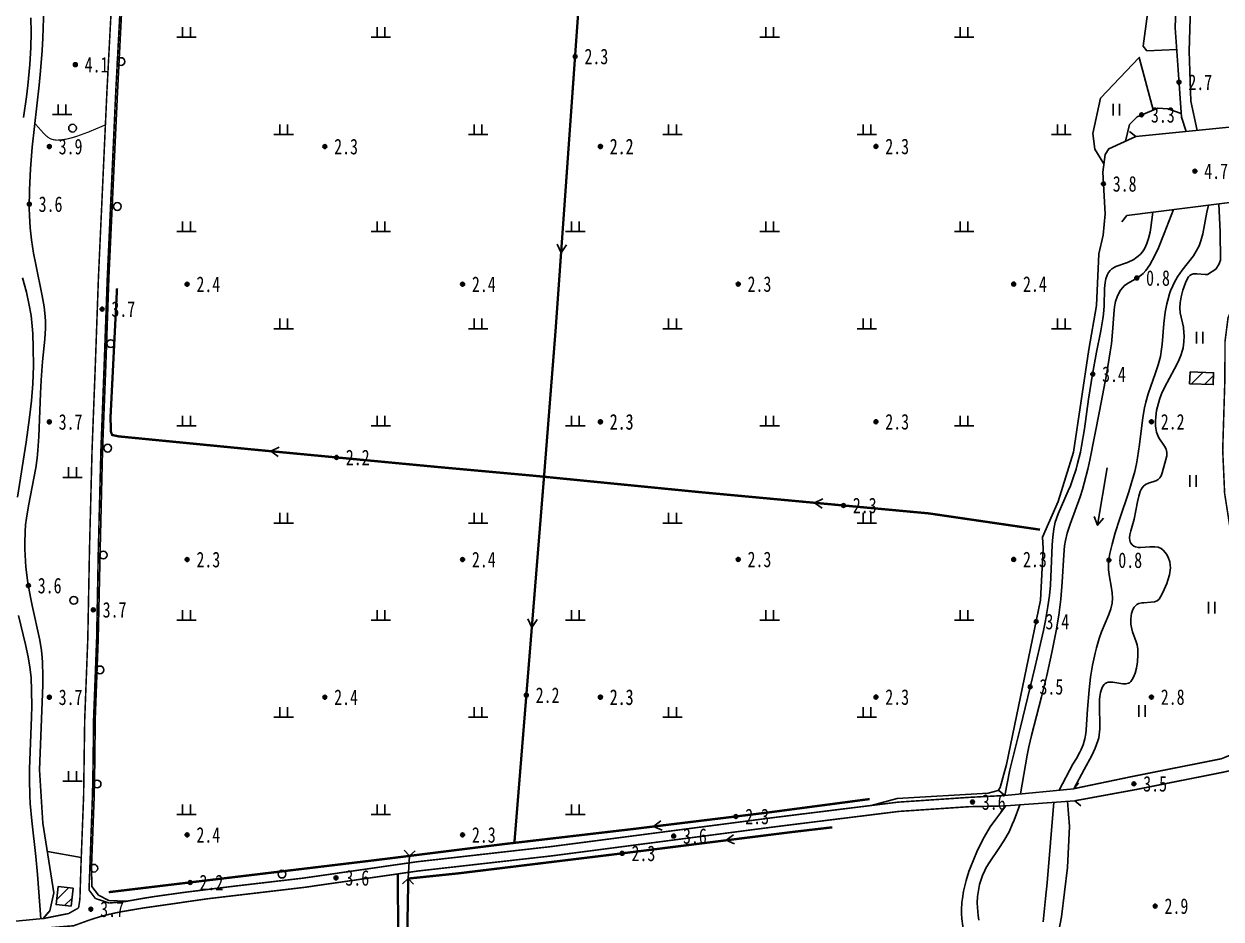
# Model space of a CAD drawing. Header units: metres. Extents: x 494039 to 619385, y 3351420 to 3402703.
# Drawn here: x 580881.7 to 581189.6, y 3397411.6 to 3397642 of the extents above; entities that cross this region are included whole.
import ezdxf
from ezdxf.enums import TextEntityAlignment as Align

# ---------------------------------------------------------------- set-up
doc = ezdxf.new("R2010")
doc.units = ezdxf.units.M
for name, pattern in [('2180', [0]), ('4410a', [0]), ('4430', [0]), ('8521', [0]), ('9610', [0])]:
    doc.linetypes.add(name, pattern=pattern)
for name, color, linetype in [('210100', 130, 'Continuous'), ('220200', 130, 'Continuous'), ('220900', 130, '2180'), ('261301', 141, 'Continuous'), ('310300', 8, 'Continuous'), ('430300', 8, 'Continuous'), ('440100', 8, 'Continuous'), ('440300', 8, '4430'), ('510301', 8, 'Continuous'), ('720100', 8, 'Continuous'), ('760201', 8, '8521'), ('810100', 8, '9610'), ('810302', 8, 'Continuous'), ('810600', 8, 'Continuous')]:
    doc.layers.add(name, color=color, linetype=linetype)
doc.layers.add('710101', color=8, linetype='Continuous', lineweight=0)
pattern_1 = [(45, (0, 0), (-1.767766953, 1.767766953), [])]

# ---------------------------------------------------------------- blocks, each defined once
blk = doc.blocks.new('gc170')
at = {"linetype": 'Continuous'}
blk.add_circle((0, 0), 0.5, dxfattribs=at)
blk = doc.blocks.new('gu')
at = {"flags": 128}
for points in [[(3.75, 0), (-3.75, 0)], [(2.71, -0.6), (3.75, 0), (3.75, 0), (2.71, 0.6)]]:
    blk.add_lwpolyline(points, dxfattribs=at)
blk = doc.blocks.new('p_point')
for radius in [0.25, 0.2, 0.15, 0.1, 0.05]:
    blk.add_circle((0, 0), radius)
blk.add_point((0, 0))
blk = doc.blocks.new('ve')
at = {"color": 0, "linetype": 'Continuous'}
for p, q in [((-0.4, 1.5), (-0.4, 0)), ((0.4, 0), (0.4, 1.5))]:
    blk.add_line(p, q, dxfattribs=at)
blk = doc.blocks.new('vm')
at = {"linetype": 'Continuous'}
for p, q in [((1.25, 0), (-1.25, 0)), ((-0.5, 0), (-0.5, 1.3)), ((0.5, 1.3), (0.5, 0))]:
    blk.add_line(p, q, dxfattribs=at)
blk = doc.blocks.new('1-3&1-4')
at = {"layer": '310300', "linetype": 'Continuous'}
h = blk.add_hatch(dxfattribs=at)
h.set_pattern_fill('ANSI31', color=8, scale=20, style=0)
h.set_pattern_definition(pattern_1)
h.paths.add_polyline_path([(581181.6232, 3397552.4341), (581187.6875, 3397552.2035), (581187.5716, 3397549.1561), (581181.5073, 3397549.3866)])
h = blk.add_hatch(dxfattribs=at)
h.set_pattern_fill('ANSI31', color=8, scale=20, style=0)
h.set_pattern_definition(pattern_1)
h.paths.add_polyline_path([(580893.8145, 3397414.9175), (580889.958, 3397415.3518), (580890.479, 3397419.978), (580894.3354, 3397419.5437)])
at = {"layer": '210100', "color": 141, "linetype": 'Continuous', "flags": 128}
for points in [[(581194.1332, 3397738.0314), (581194.7725, 3397736.6429), (581193.1406, 3397731.3062), (581190.7021, 3397709.1603), (581186.1453, 3397679.8573), (581183.2785, 3397665.2855), (581181.9402, 3397652.0918), (581181.3608, 3397634.97), (581181.8379, 3397622.1506), (581183.418, 3397614.6015)], [(580883.4614, 3397643.5244), (580883.5523, 3397639.7776), (580883.458, 3397635.9215), (580883.1799, 3397631.5515), (580882.6712, 3397626.1843), (580882.3319, 3397623.2504), (580881.6003, 3397617.8678)], [(580881.2833, 3397576.6761), (580882.3125, 3397572.9404), (580882.9759, 3397570.0657), (580883.5071, 3397566.9183), (580883.8074, 3397564.1808), (580883.9444, 3397562.3457), (580884.099, 3397558.6589), (580884.1136, 3397554.0341), (580883.9561, 3397549.4083), (580883.6321, 3397545.005), (580883.1433, 3397540.7328), (580882.2199, 3397534.3542), (580880.0021, 3397520.2147)], [(580880.2933, 3397489.7227), (580882.1022, 3397482.2887), (580882.7966, 3397479.1422), (580883.2377, 3397476.4666), (580883.5055, 3397473.8024), (580883.6624, 3397470.4514), (580883.6761, 3397466.4099), (580883.618, 3397463.7074), (580883.1369, 3397450.1622), (580883.1038, 3397447.456), (580883.1783, 3397443.4054), (580883.2937, 3397441.352), (580883.6838, 3397436.9131), (580884.7164, 3397427.7094), (580885.1571, 3397423.124), (580886.0526, 3397411.6916)], [(581177.3271, 3397594.2008), (581174.9771, 3397588.0294), (581173.5145, 3397584.3951), (581172.6001, 3397582.402), (581171.2981, 3397580.008), (581170.2626, 3397578.5526), (581169.5577, 3397577.789), (581169.1732, 3397577.4418), (581168.0788, 3397576.6637), (581165.5049, 3397575.1598), (581164.6968, 3397574.5521), (581164.2932, 3397574.1652), (581163.7622, 3397573.5037), (581163.293, 3397572.7194), (581162.85, 3397571.7184), (581162.4827, 3397570.5402), (581162.202, 3397569.1625), (581162.0828, 3397568.2889), (581161.9804, 3397567.2315), (581161.7034, 3397562.6374), (581161.3864, 3397559.6278), (581161.1117, 3397557.6347), (581160.2105, 3397552.1838), (581158.3514, 3397542.3168), (581155.8475, 3397529.7184), (581155.3322, 3397527.3994), (581154.4233, 3397523.7799), (581153.9473, 3397522.1504), (581153.3205, 3397520.2593), (581150.7623, 3397513.2665), (581150.0298, 3397510.9137), (581149.5838, 3397509.0585), (581149.352, 3397507.6674), (581149.1226, 3397505.393), (581148.7407, 3397498.3359), (581148.355, 3397493.9723), (581147.8459, 3397489.8774), (581147.1697, 3397485.783), (581146.0888, 3397480.222), (581144.8042, 3397474.3145), (581143.4494, 3397468.846), (581140.8184, 3397458.8947), (581140.1407, 3397455.9875), (581139.6948, 3397453.7789), (581138.0054, 3397443.8233)], [(581147.933, 3397444.8047), (581151.4635, 3397451.4767), (581152.3821, 3397452.952), (581153.3012, 3397454.5629), (581153.6525, 3397455.2667), (581154.1519, 3397456.4667), (581154.5891, 3397457.9816), (581154.8318, 3397459.4098), (581154.9201, 3397460.2835), (581155.2539, 3397465.6151), (581155.6632, 3397470.6627), (581156.0422, 3397473.8721), (581156.5569, 3397476.9754), (581157.2025, 3397480.0594), (581157.5483, 3397481.4713), (581158.2146, 3397483.7979), (581158.8271, 3397485.5351), (581160.7321, 3397490.0398), (581161.2074, 3397491.4336), (581161.5487, 3397492.9439), (581161.6691, 3397494.1689), (581161.6216, 3397495.6087), (581161.3636, 3397497.2745), (581160.8762, 3397499.6933), (581160.6536, 3397501.4824), (581160.6694, 3397503.0748), (581160.8449, 3397504.6671), (581161.0268, 3397505.7283), (581161.5675, 3397508.1134), (581162.3841, 3397511.0192), (581163.4585, 3397514.426), (581165.8356, 3397521.6002), (581166.4702, 3397523.6034), (581167.3789, 3397526.7695), (581167.8579, 3397528.8079), (581168.1422, 3397530.3512), (581168.6162, 3397533.7842), (581169.4488, 3397540.6833), (581169.8783, 3397543.1638), (581170.2185, 3397544.6294), (581170.8584, 3397546.7681), (581172.7745, 3397552.1662), (581173.461, 3397554.2894), (581173.9862, 3397556.3713), (581174.2939, 3397558.2612), (581174.4328, 3397559.4761), (581174.8913, 3397564.9082), (581175.2503, 3397567.7756), (581175.6429, 3397569.9427), (581175.8699, 3397570.9293), (581176.3342, 3397572.5451), (581176.6002, 3397573.2914), (581177.1744, 3397574.6263), (581177.5547, 3397575.387), (581178.4007, 3397576.87), (581179.5753, 3397578.6105), (581182.4691, 3397582.3399), (581183.2166, 3397583.4777), (581183.9262, 3397584.8945), (581184.3919, 3397586.1853), (581184.8711, 3397587.9745), (581185.9348, 3397593.5218), (581186.3351, 3397595.3489)], [(581137.8275, 3397441.0153), (581136.3694, 3397437.0949), (581135.8856, 3397435.9225), (581135.0535, 3397434.1175), (581133.7399, 3397431.7559), (581132.4354, 3397429.7642), (581130.1086, 3397426.3634), (581129.2179, 3397424.8862), (581128.8152, 3397424.1258), (581128.2303, 3397422.8154), (581127.9571, 3397422.0719), (581127.5069, 3397420.5464), (581127.1791, 3397418.9836), (581126.9733, 3397417.3983), (581126.896, 3397415.804), (581126.9259, 3397414.613), (581127.1195, 3397412.534), (581127.2864, 3397411.3489)], [(581143.8024, 3397410.8955), (581144.4648, 3397416.9013), (581144.8397, 3397420.9146), (581146.6235, 3397441.6717)]]:
    blk.add_lwpolyline(points, dxfattribs=at)
at = {"layer": '220200', "color": 141, "linetype": 'Continuous', "const_width": 0.6, "flags": 128}
for points in [[(581015.4562, 3397525.4568), (581018.4455, 3397563.3661), (581025.4895, 3397662.4243), (581026.795, 3397683.7954)], [(580905.6307, 3397573.9769), (580903.9729, 3397541.1328), (580904.0226, 3397537.1448), (580904.3738, 3397536.2035), (580906.1061, 3397535.8388), (580940.2516, 3397532.4994), (580987.8888, 3397527.9861), (581012.9128, 3397525.708), (581055.6658, 3397521.4854), (581114.4164, 3397516.0275), (581143.0463, 3397511.8355)], [(581007.8365, 3397431.2379), (581015.4562, 3397525.4568)], [(580903.503, 3397418.5507), (580972.094, 3397426.7917), (581005.764, 3397430.9958), (581038.4688, 3397434.8157), (581072.4354, 3397438.965), (581099.2074, 3397442.5103)], [(580980.5449, 3397422.0521), (580993.6879, 3397423.4215), (581034.6512, 3397428.4218), (581079.4575, 3397434.0506), (581089.6275, 3397435.2383)], [(580980.5449, 3397422.0521), (580979.6922, 3397376.7719), (580978.8425, 3397340.3508), (580979.1029, 3397336.814), (580982.4349, 3397310.1497), (580985.7432, 3397282.2153), (580991.0533, 3397257.4662), (580997.8388, 3397225.2597), (581001.8364, 3397213.4605), (581005.4129, 3397206.7462), (581014.5984, 3397172.2749)]]:
    blk.add_lwpolyline(points, dxfattribs=at)
at = {"layer": '220900', "color": 141, "linetype": 'Continuous'}
for p, q in [((580980.8193, 3397427.8812), (580979.4732, 3397429.3603)), ((580980.8193, 3397427.8812), (580982.2984, 3397429.2273)), ((580980.5449, 3397422.0521), (580979.0658, 3397420.706)), ((580980.5449, 3397422.0521), (580981.891, 3397420.573))]:
    blk.add_line(p, q, dxfattribs=at)
at = {"layer": '220900', "color": 141, "linetype": '2180', "elevation": 2.7065, "flags": 128}
blk.add_lwpolyline([(580980.5449, 3397422.0521), (580980.8193, 3397427.8812)], dxfattribs=at)
at = {"layer": '310300', "color": 8, "linetype": 'Continuous', "elevation": 6.4006, "flags": 128}
blk.add_lwpolyline([(581181.6232, 3397552.4341), (581187.6875, 3397552.2035), (581187.5716, 3397549.1561), (581181.5073, 3397549.3866)], close=True, dxfattribs=at)
at = {"layer": '310300', "color": 8, "linetype": 'Continuous', "flags": 128}
blk.add_lwpolyline([(580893.8145, 3397414.9175), (580889.958, 3397415.3518), (580890.479, 3397419.978), (580894.3354, 3397419.5437)], close=True, dxfattribs=at)
at = {"layer": '430300', "color": 8, "linetype": 'Continuous'}
for p, q in [((581167.6365, 3397613.0024), (581166.0869, 3397614.2668)), ((581165.3193, 3397592.6703), (581164.0952, 3397591.0886)), ((581151.6846, 3397445.1756), (581152.9528, 3397446.7221)), ((581133.9927, 3397443.4266), (581132.4462, 3397444.6948)), ((581134.2574, 3397440.7489), (581132.9524, 3397439.2334)), ((581151.9914, 3397442.0723), (581153.5069, 3397440.7673)), ((580886.6251, 3397411.747), (580887.8966, 3397413.2908))]:
    blk.add_line(p, q, dxfattribs=at)
at = {"layer": '430300', "color": 8, "linetype": 'Continuous', "flags": 128}
for points in [[(581167.6365, 3397613.0024), (581191.6858, 3397615.4393), (581209.1173, 3397618.76)], [(581204.0316, 3397597.6045), (581165.3193, 3397592.6703)], [(581133.9927, 3397443.4266), (581151.6846, 3397445.1756)], [(581151.9914, 3397442.0723), (581134.2574, 3397440.7489)], [(580871.5448, 3397410.2885), (580886.6251, 3397411.747)]]:
    blk.add_lwpolyline(points, dxfattribs=at)
at = {"layer": '440100', "color": 8, "linetype": '4410a', "const_width": 0.4, "flags": 128}
for points in [[(580895.7444, 3397414.5061), (580896.0821, 3397416.7823), (580896.3618, 3397425.6392), (580897.0344, 3397443.2565), (580897.3196, 3397462.9878), (580898.1075, 3397483.6463), (580898.5508, 3397506.8886), (580899.2065, 3397532.3186), (580900.0548, 3397554.4088), (580900.8487, 3397576.7163), (580903.0305, 3397624.5822), (580904.0804, 3397644.6629), (580903.1665, 3397661.1779), (580902.1889, 3397665.2866)], [(581151.6846, 3397445.1756), (581166.9624, 3397448.3583), (581189.6279, 3397452.8715), (581196.0368, 3397455.4462), (581199.3008, 3397458.1553), (581199.8618, 3397462.7526), (581196.409, 3397483.3864), (581190.5123, 3397521.1956), (581190.0188, 3397532.333), (581190.5829, 3397550.7189), (581190.6074, 3397560.2302), (581191.3891, 3397566.3638), (581192.5431, 3397569.0446), (581194.52, 3397571.3508), (581203.7199, 3397579.1252), (581213.6746, 3397587.3148), (581217.4908, 3397591.6836), (581220.3514, 3397596.9476), (581221.3033, 3397600.9197)], [(580903.6041, 3397415.7548), (580907.5878, 3397416.1133), (580912.6056, 3397417.0086), (580915.4126, 3397417.4497), (580923.0538, 3397418.5155), (580935.6503, 3397420.0773), (580953.5446, 3397422.1665), (580982.7288, 3397426.3704), (581017.1858, 3397430.2701), (581074.8301, 3397437.7864), (581106.4747, 3397441.7122), (581124.6789, 3397442.9406), (581133.9927, 3397443.4266)], [(580886.6251, 3397411.747), (580893.1684, 3397413.0469), (580895.7444, 3397414.5061)]]:
    blk.add_lwpolyline(points, dxfattribs=at)
at = {"layer": '440100', "color": 8, "linetype": 'Continuous', "const_width": 0.4, "flags": 128}
for points in [[(580900.0731, 3397416.9094), (580898.4279, 3397419.0965), (580899.3169, 3397443.5913), (580899.4903, 3397452.6666), (580899.5908, 3397462.9281), (580900.3784, 3397483.5813), (580900.822, 3397506.8377), (580901.4772, 3397532.2458), (580902.325, 3397554.3249), (580903.1187, 3397576.6238), (580905.2996, 3397624.4715), (580906.3555, 3397644.6664), (580905.4236, 3397661.5061), (580905.0424, 3397665.3244)], [(581151.9914, 3397442.0723), (581167.6165, 3397444.9388), (581190.3616, 3397449.4679), (581201.956, 3397452.159), (581224.8068, 3397456.8463), (581224.1704, 3397460.5159)], [(580886.8648, 3397409.2685), (580894.4652, 3397409.9034), (580898.705, 3397411.438), (580901.0594, 3397412.1787), (580902.5534, 3397412.591), (580905.1629, 3397413.1983), (580906.8652, 3397413.538), (580912.2297, 3397414.4484), (580929.0077, 3397416.8613), (580953.8556, 3397419.7918), (580983.0342, 3397423.9949), (581017.4746, 3397427.8927), (581075.133, 3397435.4109), (581106.7029, 3397439.3275), (581124.7916, 3397440.548), (581134.2574, 3397440.7489)]]:
    blk.add_lwpolyline(points, dxfattribs=at)
at = {"layer": '440100', "color": 8, "linetype": '4410a', "const_width": 0.4, "elevation": 3.5984, "flags": 128}
blk.add_lwpolyline([(580903.6041, 3397415.7548), (580900.0731, 3397416.9094)], dxfattribs=at)
at = {"layer": '440300', "color": 8, "linetype": '4430', "const_width": 0.6, "flags": 128}
blk.add_lwpolyline([(581012.952, 3397171.0194), (581010.742, 3397177.892), (581009.5678, 3397181.9183), (581008.8109, 3397184.7494), (581006.0255, 3397196.1112), (581004.6658, 3397200.851), (581003.7946, 3397203.3903), (581003.096, 3397205.1764), (580999.0659, 3397214.3028), (580997.5869, 3397217.9818), (580996.4014, 3397221.2381), (580995.8524, 3397222.8798), (580994.8442, 3397226.2264), (580994.3522, 3397228.0409), (580993.307, 3397232.3037), (580992.1092, 3397237.8259), (580988.7636, 3397255.0213), (580985.9938, 3397268.7464), (580984.5858, 3397276.1444), (580983.8676, 3397280.3851), (580983.329, 3397284.0268), (580982.4721, 3397290.7876), (580980.6588, 3397306.4233), (580978.5713, 3397321.6204), (580977.783, 3397327.9144), (580977.2746, 3397333.1717), (580976.9607, 3397338.6033), (580976.8035, 3397344.5011), (580976.7727, 3397348.1342), (580976.8309, 3397355.8557), (580977.1262, 3397366.7993), (580977.6832, 3397382.8388), (580977.9256, 3397392.9358), (580977.966, 3397402.8325), (580977.8553, 3397423.2489)], dxfattribs=at)
at = {"layer": '710101', "color": 8, "linetype": 'Continuous', "const_width": 0.3, "elevation": 4, "flags": 128}
blk.add_lwpolyline([(580902.6421, 3397616.0098), (580898.2739, 3397614.1636), (580895.2924, 3397613.0787), (580894.3085, 3397612.7721), (580892.7302, 3397612.3686), (580891.3039, 3397612.1344), (580890.2, 3397612.0867), (580889.6695, 3397612.1262), (580888.9113, 3397612.2869), (580888.4584, 3397612.4661), (580887.9124, 3397612.7908), (580887.2352, 3397613.3516), (580886.833, 3397613.7551), (580884.5017, 3397616.383)], dxfattribs=at)
at = {"layer": '760201', "color": 8, "linetype": '8521', "flags": 128}
for points in [[(581137.5935, 3397719.4323), (581161.0736, 3397725.0628), (581167.7291, 3397727.0246), (581185.3546, 3397733.1212), (581187.2379, 3397732.9091), (581188.4492, 3397732.1847), (581189.0825, 3397731.2575), (581186.693, 3397705.7202), (581183.6984, 3397685.3874), (581178.8781, 3397666.2452), (581178.1399, 3397651.2534), (581177.7761, 3397640.9542), (581178.5747, 3397630.1396), (581179.3922, 3397617.9578), (581180.592, 3397614.3152)], [(580886.6251, 3397411.747), (580888.3358, 3397413.7194), (580889.4108, 3397418.3382), (580886.5479, 3397436.2959), (580885.6631, 3397450.0213), (580886.5119, 3397471.8529), (580886.5493, 3397474.226), (580886.4925, 3397477.6412), (580886.4153, 3397478.9485), (580886.2307, 3397480.7698), (580885.8109, 3397483.4354), (580883.7815, 3397492.3342), (580883.356, 3397494.4397), (580882.6973, 3397498.1972), (580882.1845, 3397502.1996), (580882.0589, 3397503.7475), (580881.9218, 3397506.8535), (580881.9073, 3397508.4081), (580881.9857, 3397511.2904), (580882.1166, 3397513.0568), (580882.3228, 3397514.818), (580882.8303, 3397517.9723), (580884.7098, 3397527.7506), (580885.0819, 3397530.2067), (580885.3041, 3397532.2338), (580885.5513, 3397535.8387), (580885.9789, 3397546.8668), (580886.1545, 3397550.3402), (580886.4908, 3397555.1502), (580887.0625, 3397560.8789), (580887.2446, 3397563.7149), (580887.2497, 3397565.4111), (580887.1818, 3397566.6661), (580886.8963, 3397569.1685), (580886.4166, 3397571.9757), (580884.7056, 3397580.0722), (580884.1448, 3397582.9684), (580883.5957, 3397586.4084), (580883.2511, 3397589.5186), (580883.0851, 3397592.6713), (580883.0503, 3397594.568), (580883.1024, 3397599.3169), (580883.3519, 3397604.6949), (580883.8333, 3397610.2442), (580885.5956, 3397626.2056), (580885.9704, 3397629.8895), (580886.4069, 3397635.1162), (580886.5738, 3397638.3168), (580886.6983, 3397643.4932), (580886.6772, 3397648.3809), (580886.5049, 3397653.4276), (580886.5253, 3397655.8292), (580886.5902, 3397656.7541), (580886.7927, 3397658.2362), (580886.9979, 3397659.1645), (580887.233, 3397659.9565), (580887.5991, 3397660.8511), (580887.9879, 3397661.5056), (580888.2166, 3397661.7912), (580888.5522, 3397662.1126), (580889.0014, 3397662.4243), (580889.7629, 3397662.7718), (580890.6083, 3397663.0049), (580891.2076, 3397663.112), (580894.7298, 3397663.4093), (580896.3725, 3397663.6341), (580898.0014, 3397664.0208), (580902.1889, 3397665.2866)], [(580911.8798, 3397662.4335), (580906.69, 3397659.6077), (580906.797, 3397644.667), (580905.74, 3397624.45), (580903.5592, 3397576.6059), (580902.7656, 3397554.3086), (580901.9178, 3397532.2316), (580901.2628, 3397506.8278), (580900.8192, 3397483.5687), (580900.0316, 3397462.9165), (580899.931, 3397452.655), (580899.7464, 3397443.1852), (580899.0607, 3397425.1853), (580899.1914, 3397420.0315), (580900.8719, 3397417.7467), (580903.5058, 3397416.4474), (580908.0628, 3397416.2038)], [(581165.0569, 3397611.8188), (581166.0759, 3397616.0813), (581168.0247, 3397618.1137), (581173.2944, 3397620.3536), (581175.9183, 3397620.1549), (581179.3275, 3397618.9221)], [(581099.6234, 3397440.8623), (581106.2889, 3397442.6871), (581129.6587, 3397443.9874), (581132.2753, 3397444.6855), (581132.7584, 3397445.4932), (581134.436, 3397451.3649), (581143.1827, 3397493.7182), (581143.8575, 3397506.9754), (581143.689, 3397509.9265), (581147.6928, 3397519.0885), (581151.6274, 3397531.7998), (581155.5729, 3397558.1622), (581157.5273, 3397569.4938), (581158.1615, 3397582.787), (581159.2551, 3397587.6302), (581159.7484, 3397593.1122), (581159.1822, 3397603.841), (581159.8204, 3397608.3615), (581160.6897, 3397609.815), (581167.6365, 3397613.0024)], [(581172.0543, 3397593.5287), (581171.5338, 3397589.5967), (581171.3222, 3397588.4051), (581170.9503, 3397586.7945), (581170.533, 3397585.489), (581170.2794, 3397584.8704), (581169.8838, 3397584.0894), (581169.4095, 3397583.3681), (581168.8401, 3397582.7193), (581168.3082, 3397582.2099), (581167.6073, 3397581.6731), (581167.1468, 3397581.3849), (581165.5446, 3397580.6121), (581162.5569, 3397579.5494), (581162.1134, 3397579.3445), (581161.5042, 3397578.9781), (581161.036, 3397578.5726), (581160.6155, 3397578.0223), (581160.2604, 3397577.3226), (581159.9606, 3397576.4223), (581159.7537, 3397575.4316), (581159.5977, 3397573.8908), (581159.5504, 3397569.4726), (581159.3665, 3397567.32), (581159.2052, 3397566.1241), (581158.6664, 3397563.0151), (581157.5652, 3397557.4989), (581156.5516, 3397551.8366), (581155.5371, 3397545.3944), (581154.4946, 3397537.8223), (581153.7411, 3397533.3036), (581153.4279, 3397531.8192), (581152.7043, 3397528.8709), (581152.296, 3397527.4086), (581151.5126, 3397524.9275), (581150.8355, 3397523.0966), (581150.2855, 3397521.7903), (581148.518, 3397517.9174), (581147.6589, 3397515.872), (581146.9636, 3397513.7781), (581146.5816, 3397512.0342), (581146.2918, 3397509.9202), (581146.1279, 3397507.9748), (581145.7018, 3397497.5329), (581145.4794, 3397494.9153), (581145.0813, 3397492.0894), (581144.4087, 3397488.4316), (581143.8856, 3397485.906), (581142.8918, 3397481.4282), (581141.6891, 3397476.3145), (581137.9916, 3397461.0427), (581135.2232, 3397450.0414), (581133.9927, 3397443.4266)], [(581151.6846, 3397445.1756), (581154.4027, 3397450.1021), (581156.3351, 3397453.7492), (581157.2123, 3397455.5944), (581157.9274, 3397457.4791), (581158.1413, 3397458.3093), (581158.2715, 3397459.0549), (581158.3936, 3397460.58), (581158.4109, 3397461.6126), (581158.3198, 3397466.051), (581158.3698, 3397468.1322), (581158.4431, 3397468.9051), (581158.619, 3397469.9247), (581158.9262, 3397470.9255), (581159.21, 3397471.5293), (581159.5379, 3397472.0125), (581159.8194, 3397472.2834), (581160.1108, 3397472.4547), (581160.5456, 3397472.585), (581161.2729, 3397472.6213), (581161.7929, 3397472.5717), (581164.3645, 3397472.141), (581165.1197, 3397472.1387), (581165.7951, 3397472.3162), (581166.0159, 3397472.4432), (581166.3653, 3397472.7575), (581166.7374, 3397473.2632), (581167.0793, 3397473.8938), (581167.4802, 3397474.9221), (581167.8038, 3397476.1665), (581168.0636, 3397477.8044), (581168.1883, 3397479.6389), (581168.1487, 3397481.0939), (581168.0031, 3397482.1632), (581167.7915, 3397482.9911), (581166.8586, 3397485.5493), (581166.5266, 3397486.6639), (581166.3808, 3397487.5502), (581166.3504, 3397488.6869), (581166.464, 3397489.7361), (581166.5751, 3397490.2531), (581166.9375, 3397491.2809), (581167.2789, 3397491.8845), (581167.6406, 3397492.3121), (581167.933, 3397492.5403), (581168.4596, 3397492.7959), (581169.1991, 3397492.98), (581169.7539, 3397493.0489), (581171.5378, 3397493.1485), (581172.4981, 3397493.271), (581173.1985, 3397493.5449), (581173.6535, 3397493.9604), (581174.0371, 3397494.5369), (581174.6377, 3397495.6937), (581175.6261, 3397498.0199), (581175.9014, 3397498.8041), (581176.3074, 3397500.224), (581176.4383, 3397500.8587), (581176.5606, 3397501.9757), (581176.5419, 3397502.6893), (581176.3994, 3397503.5382), (581175.9682, 3397504.7782), (581175.5433, 3397505.5497), (581175.2117, 3397506.0022), (581174.6983, 3397506.5358), (581174.1495, 3397506.9505), (581173.4184, 3397507.3001), (581172.5264, 3397507.4634), (581171.3072, 3397507.4377), (581168.8466, 3397507.2246), (581168.3314, 3397507.2451), (581167.606, 3397507.3898), (581167.1651, 3397507.591), (581166.7589, 3397507.9122), (581166.4125, 3397508.349), (581166.2143, 3397508.7269), (581166.0997, 3397509.0763), (581166.0235, 3397509.702), (581166.099, 3397510.528), (581166.3577, 3397511.5637), (581166.9146, 3397513.3096), (581167.2285, 3397514.5218), (581168.0696, 3397519.0005), (581168.4102, 3397520.4867), (581168.7997, 3397521.6659), (581169.1437, 3397522.3735), (581169.5885, 3397522.9886), (581170.1746, 3397523.4745), (581170.9237, 3397523.8064), (581172.7947, 3397524.3946), (581173.4375, 3397524.7523), (581173.8571, 3397525.1851), (581174.174, 3397525.7173), (581174.4781, 3397526.5044), (581175.0999, 3397528.9515), (581175.643, 3397530.8662), (581175.6896, 3397531.6529), (581175.5742, 3397532.1963), (581175.4396, 3397532.5518), (581175.0182, 3397533.3394), (581173.6306, 3397535.4473), (581173.3082, 3397536.0745), (581173.0077, 3397536.931), (581172.7973, 3397537.9776), (581172.7351, 3397538.5502), (581172.7045, 3397539.8668), (581172.7759, 3397540.863), (581173.0291, 3397542.5114), (581173.2321, 3397543.4636), (581173.738, 3397545.3409), (581174.2418, 3397546.7757), (581175.0159, 3397548.4681), (581177.6126, 3397553.2248), (581178.5479, 3397555.0604), (581179.2301, 3397556.6671), (581179.6768, 3397558.0183), (581179.829, 3397558.6301), (581180.0506, 3397560.1825), (581180.0942, 3397561.7022), (581180.0591, 3397562.5145), (581179.8931, 3397563.9165), (581179.0832, 3397567.6072), (581178.9848, 3397568.9288), (581179.0702, 3397570.2089), (581179.3321, 3397571.7769), (581179.7635, 3397573.4934), (581180.4103, 3397575.3659), (581180.8567, 3397576.3255), (581181.252, 3397576.9198), (581181.5984, 3397577.2619), (581181.9845, 3397577.4859), (581182.5355, 3397577.6362), (581183.3225, 3397577.6806), (581185.4834, 3397577.5105), (581186.1187, 3397577.501), (581188.2852, 3397578.8869), (581188.983, 3397580.0538), (581189.4925, 3397581.2113), (581189.39, 3397588.4596), (581189.0376, 3397595.6934)], [(581134.2574, 3397440.7489), (581131.8898, 3397437.7114), (581130.2316, 3397435.3258), (581128.6548, 3397432.6688), (581128.0129, 3397431.4503), (581126.8155, 3397428.9637), (581125.2202, 3397425.1394), (581124.7479, 3397423.8427), (581124.0141, 3397421.5456), (581123.6613, 3397420.2147), (581123.3528, 3397418.7818), (581123.057, 3397416.8813), (581122.9562, 3397415.9251), (581122.8573, 3397414.007), (581122.8651, 3397413.0473), (581122.9496, 3397411.7199), (581123.2134, 3397409.8403), (581124.0869, 3397405.4846), (581124.4161, 3397403.4249), (581124.5359, 3397401.7849), (581124.509, 3397400.6493), (581124.2865, 3397398.7934), (581123.9023, 3397396.943), (581123.2306, 3397394.4795), (581121.2365, 3397387.9853), (581120.7571, 3397386.1073), (581120.4678, 3397384.7058), (581120.1031, 3397382.3543), (581119.8693, 3397379.9932), (581119.7673, 3397377.6322), (581119.7716, 3397376.4549), (581119.9333, 3397373.9511), (581120.0921, 3397372.7687), (581120.5329, 3397370.4188), (581121.2898, 3397367.3061), (581124.1047, 3397357.2372), (581124.6622, 3397354.9047), (581124.9607, 3397353.4381), (581125.4405, 3397350.4862), (581125.6223, 3397348.9975), (581125.832, 3397346.4164), (581125.8853, 3397344.447), (581125.8579, 3397343.1842), (581125.7992, 3397342.3545), (581125.6021, 3397341.0383), (581125.3362, 3397340.075), (581124.9871, 3397339.2627), (581124.4796, 3397338.462), (581123.9478, 3397337.8328), (581123.5515, 3397337.4407), (581122.6762, 3397336.7189), (581121.7143, 3397336.0774), (581120.5608, 3397335.4503), (581119.498, 3397334.979), (581118.5034, 3397334.6172), (581116.8281, 3397334.1433), (581114.7972, 3397333.7305), (581111.7292, 3397333.3006), (581106.2912, 3397332.6417), (581103.9549, 3397332.2176), (581102.6426, 3397331.8889), (581100.7169, 3397331.2486), (581098.5907, 3397330.3711), (581090.9008, 3397326.7389), (581084.8134, 3397325.3048), (581081.7264, 3397323.5657), (581079.0562, 3397320.408)], [(581239.9775, 3397328.8725), (581243.2933, 3397323.4075), (581246.1344, 3397318.8522), (581249.7973, 3397313.3567), (581254.5932, 3397306.4885), (581258.502, 3397301.0467), (581261.8879, 3397296.6128), (581263.8526, 3397294.3081), (581266.5568, 3397291.5016), (581268.9397, 3397289.3432), (581270.9955, 3397287.73), (581275.5886, 3397284.4062), (581277.6637, 3397282.8187), (581279.9241, 3397280.8842), (581284.5314, 3397276.6489), (581286.5461, 3397274.8775), (581288.1745, 3397273.5699), (581290.4094, 3397271.984), (581291.3244, 3397271.2537), (581292.1225, 3397270.4171), (581292.9581, 3397269.1659), (581293.41, 3397268.2592), (581293.6893, 3397267.5808), (581294.1488, 3397266.1954), (581294.6869, 3397264.0492), (581295.35, 3397261.0468), (581296.4685, 3397256.7208), (581296.6653, 3397255.4943), (581296.6878, 3397254.4733), (581296.5508, 3397253.6553), (581296.2259, 3397252.9079), (581295.773, 3397252.3483), (581295.3281, 3397252.002), (581294.865, 3397251.7854), (581294.2334, 3397251.6582), (581293.3077, 3397251.6607), (581290.9334, 3397251.8543), (581287.3548, 3397252.0134), (581282.2057, 3397252.0689), (581276.3426, 3397251.9653), (581272.7959, 3397251.7665), (581270.2303, 3397251.4836), (581268.4089, 3397251.1534), (581267.5199, 3397250.9318), (581266.3319, 3397250.5516), (581264.8206, 3397249.9379), (581263.8927, 3397249.5017), (581262.0574, 3397248.5342), (581259.8587, 3397247.2359), (581254.5238, 3397243.7862), (581253.1499, 3397243.0116), (581251.9691, 3397242.4671), (581251.3788, 3397242.2522), (581250.5928, 3397242.041), (581249.8089, 3397241.9338), (581249.418, 3397241.9261), (581248.4454, 3397242.0665), (581247.5443, 3397242.4372), (581246.9064, 3397242.8451), (581246.4245, 3397243.2454), (581245.818, 3397243.887), (581245.205, 3397244.7189), (581244.5226, 3397245.8819), (581242.9863, 3397249.04), (581242.31, 3397250.313), (581240.4727, 3397253.2984), (581238.5, 3397256.1699), (581232.5604, 3397264.4979), (581231.8936, 3397265.4017), (581230.7218, 3397266.8527), (581229.5481, 3397268.0837), (581228.0949, 3397269.3873), (581222.6448, 3397273.7274), (581221.6867, 3397274.5564), (581219.9353, 3397276.2241), (581217.7158, 3397278.5438), (581210.6203, 3397286.3947), (581207.8719, 3397289.2294), (581207.2683, 3397289.8341), (581206.7405, 3397290.4588), (581206.56, 3397290.7366), (581206.3474, 3397291.2179), (581206.2862, 3397291.5106), (581206.302, 3397292.0682), (581206.4772, 3397292.736), (581206.6554, 3397293.1855), (581207.8375, 3397295.5024), (581208.9334, 3397297.3178), (581210.4068, 3397299.5108), (581214.2631, 3397304.9168), (581215.3797, 3397306.6617), (581216.1911, 3397308.1157), (581216.6584, 3397309.0918), (581217.1966, 3397310.4466), (581217.4193, 3397311.1389), (581217.6052, 3397311.8395), (581217.8122, 3397312.9752), (581217.8834, 3397314.1261), (581217.8067, 3397315.1437), (581217.5447, 3397316.2516), (581217.2281, 3397317.0267), (581216.8469, 3397317.6668), (581216.4245, 3397318.165), (581215.7613, 3397318.6612), (581215.1099, 3397318.9483), (581214.1574, 3397319.2044), (581212.928, 3397319.4084), (581211.2119, 3397319.5435), (581210.069, 3397319.5589), (581208.927, 3397319.5272), (581206.6457, 3397319.3522), (581205.2223, 3397319.1802), (581202.6668, 3397318.7613), (581199.8427, 3397318.1124), (581197.1174, 3397317.2669), (581190.6981, 3397315.0136), (581188.6812, 3397314.411), (581187.6745, 3397314.1631), (581186.3346, 3397313.9121), (581184.9978, 3397313.7827), (581183.6649, 3397313.8184), (581182.3688, 3397314.0649), (581181.2986, 3397314.4376), (581179.7559, 3397315.2218), (581178.5264, 3397316.0749), (581177.4288, 3397317.0494), (581176.4261, 3397318.1145), (581175.795, 3397318.8601), (581171.7881, 3397324.1276), (581170.8482, 3397325.2476), (581169.9363, 3397326.2239), (581167.5005, 3397328.5108), (581160.298, 3397334.5662), (581158.298, 3397336.3783), (581157.2088, 3397337.4543), (581155.4627, 3397339.3217), (581153.1739, 3397342.0624), (581151.9775, 3397343.6978), (581151.0306, 3397345.1828), (581150.3437, 3397346.4665), (581149.6995, 3397347.961), (581148.9579, 3397350.0885), (581145.1002, 3397362.92), (581143.2369, 3397374.84), (581144.3744, 3397390.3522), (581148.5355, 3397412.1865), (581150.0909, 3397424.8697), (581150.6225, 3397435.4421), (581150.1242, 3397441.933)]]:
    blk.add_lwpolyline(points, dxfattribs=at)
at = {"layer": '810100', "color": 8, "linetype": '9610', "flags": 128}
for points in [[(581178.1874, 3397635.3842), (581170.5372, 3397635.0387), (581169.6024, 3397636.239), (581170.6406, 3397644.5798), (581178.847, 3397665.6153)], [(581159.4797, 3397605.9478), (581157.092, 3397609.7264), (581156.6397, 3397613.8312), (581158.6048, 3397622.9088), (581168.5504, 3397633.3925), (581172.1203, 3397619.8546)], [(580887.7147, 3397428.9771), (580896.4331, 3397427.5067)]]:
    blk.add_lwpolyline(points, dxfattribs=at)
at = {"layer": '261301', "color": 141, "linetype": 'Continuous', "xscale": 2, "yscale": 2}
for p, rotation in [((581020.3921, 3397590.6005, 2.3343), 265.9097127202151), ((580952.6211, 3397531.3275, 2.3135), 174.5859697543131), ((581159.0749, 3397520.379, 0.979), 260.4608840885209), ((581092.4797, 3397518.0654, 2.3135), 174.694831735388), ((581012.9268, 3397494.1795, 2.3343), 265.3768619707434), ((581051.0617, 3397436.354, 2.3135), 186.9045623496258), ((581069.7114, 3397432.8263, 2.5517), 187.1623933574347)]:
    blk.add_blockref('gu', p, dxfattribs=dict(at, rotation=rotation))
at = {"layer": '510301', "color": 8, "linetype": 'Continuous', "xscale": 2, "yscale": 2}
for p in [(580906.6615, 3397632.302, 3.841), (580894.1987, 3397615.1643, 4.2743), (580905.6929, 3397595.0108, 3.0986), (580904.0143, 3397559.724, 3.6238), (580903.2272, 3397532.8223, 3.3456), (580902.086, 3397505.3138, 3.5348), (580894.5048, 3397493.6454, 3.98), (580901.242, 3397475.7482, 3.7878), (580900.5079, 3397446.4004, 3.3946), (580899.6737, 3397424.7117, 3.5927), (580948.0455, 3397423.1957, 3.3582)]:
    blk.add_blockref('gc170', p, dxfattribs=at)
at = {"layer": '720100', "color": 8, "linetype": 'Continuous', "xscale": 2, "yscale": 2, "zscale": 2}
for p in [(581023.459, 3397633.6168, 2.3), (580894.9088, 3397631.5043, 4.1489), (581178.787, 3397626.977, 2.7158), (581169.1617, 3397618.597, 3.2856), (580888.2254, 3397610.4257, 3.8697), (580959.0802, 3397610.4259, 2.3315), (581029.935, 3397610.426, 2.1873), (581029.976, 3397610.4703, 2.194), (581100.8308, 3397610.4704, 2.3374), (581182.8617, 3397604.0936, 4.721), (581159.3409, 3397600.8341, 3.8414), (580883.071, 3397595.6138, 3.6402), (580923.6527, 3397574.9984, 2.3971), (580994.5075, 3397574.9985, 2.383), (581065.4033, 3397575.0429, 2.3153), (581136.2581, 3397575.0431, 2.3803), (581167.9168, 3397576.6015, 0.8247), (580901.7888, 3397568.6022, 3.6748), (581156.5925, 3397551.8469, 3.3969), (580888.2252, 3397539.5709, 3.7387), (581029.9348, 3397539.5712, 2.3184), (581029.9758, 3397539.6155, 2.3189), (581100.8306, 3397539.6156, 2.2775), (581171.6854, 3397539.6158, 2.1907), (580962.0702, 3397530.4322, 2.2), (581092.4797, 3397518.0654, 2.338), (580923.6526, 3397504.1436, 2.3234), (580994.5074, 3397504.1437, 2.3781), (581065.4032, 3397504.1882, 2.3027), (581136.2579, 3397504.1883, 2.2975), (581160.7613, 3397503.9906, 0.8336), (580882.8349, 3397497.449, 3.5586), (580899.5335, 3397491.2111, 3.6837), (581142.0311, 3397488.1825, 3.385), (581140.4851, 3397471.4011, 3.5052), (580888.2251, 3397468.7161, 3.6811), (580959.0799, 3397468.7163, 2.3733), (581010.9104, 3397469.2464, 2.2), (581029.9347, 3397468.7164, 2.3238), (581029.9757, 3397468.7607, 2.3246), (581100.8305, 3397468.7608, 2.3496), (581171.6853, 3397468.761, 2.829), (581167.1742, 3397446.4396, 3.5155), (581125.6724, 3397441.7499, 3.6449), (581064.8049, 3397438.0328, 2.3), (580923.6524, 3397433.2888, 2.3561), (580994.5072, 3397433.289, 2.3069), (581048.794, 3397432.9927, 3.6185), (581035.5613, 3397428.5361, 2.3), (580924.4434, 3397421.0457, 2.2), (580961.9585, 3397422.2268, 3.6122), (580898.8991, 3397414.1603, 3.6948), (581172.6528, 3397414.9607, 2.8536)]:
    blk.add_blockref('p_point', p, dxfattribs=at)
at = {"layer": '810302', "color": 8, "linetype": 'Continuous', "xscale": 2, "yscale": 2}
for p in [(580923.503, 3397638.5507), (580973.503, 3397638.5507), (581073.503, 3397638.5507), (581123.503, 3397638.5507), (580891.5033, 3397618.6506), (580948.503, 3397613.5507), (580998.503, 3397613.5507), (581048.503, 3397613.5507), (581098.503, 3397613.5507), (581148.503, 3397613.5507), (580923.503, 3397588.5507), (580973.503, 3397588.5507), (581023.503, 3397588.5507), (581073.503, 3397588.5507), (581123.503, 3397588.5507), (580948.503, 3397563.5507), (580998.503, 3397563.5507), (581048.503, 3397563.5507), (581098.503, 3397563.5507), (581148.503, 3397563.5507), (580923.503, 3397538.5507), (580973.503, 3397538.5507), (581023.503, 3397538.5507), (581073.503, 3397538.5507), (581123.503, 3397538.5507), (580894.1775, 3397525.2863), (580948.503, 3397513.5507), (580998.503, 3397513.5507), (581048.503, 3397513.5507), (581098.503, 3397513.5507), (580923.503, 3397488.5507), (580973.503, 3397488.5507), (581023.503, 3397488.5507), (581073.503, 3397488.5507), (581123.503, 3397488.5507), (580948.503, 3397463.5507), (580998.503, 3397463.5507), (581048.503, 3397463.5507), (581098.503, 3397463.5507), (580894.1775, 3397447.0742), (580923.503, 3397438.5507), (580973.503, 3397438.5507), (581023.503, 3397438.5507)]:
    blk.add_blockref('vm', p, dxfattribs=at)
at = {"layer": '810600', "color": 8, "linetype": 'Continuous', "xscale": 2, "yscale": 2}
for p in [(581162.6775, 3397618.4506, 3.2399), (581184.0778, 3397559.7772, 4.2017), (581182.3599, 3397522.8787, 3.2228), (581187.1784, 3397490.2412, 3.2584), (581169.2513, 3397463.6468, 3.2406)]:
    blk.add_blockref('ve', p, dxfattribs=at)
at = {"layer": '720100', "color": 8, "width": 0.75}
for s, p in [('4.1', (580897.3088, 3397631.5043, 4.1489)), ('2.3', (581025.859, 3397633.6168, 2.3)), ('2.7', (581181.187, 3397626.977, 2.7158)), ('3.3', (581171.5617, 3397618.597, 3.2856)), ('3.9', (580890.6254, 3397610.4257, 3.8697)), ('2.3', (580961.4802, 3397610.4259, 2.3315)), ('2.2', (581032.335, 3397610.426, 2.1873)), ('2.2', (581032.376, 3397610.4703, 2.194)), ('2.3', (581103.2308, 3397610.4704, 2.3374)), ('4.7', (581185.2617, 3397604.0936, 4.721)), ('3.8', (581161.7409, 3397600.8341, 3.8414)), ('3.6', (580885.471, 3397595.6138, 3.6402)), ('0.8', (581170.3168, 3397576.6015, 0.8247)), ('2.4', (580926.0527, 3397574.9984, 2.3971)), ('2.4', (580996.9075, 3397574.9985, 2.383)), ('2.3', (581067.8033, 3397575.0429, 2.3153)), ('2.4', (581138.6581, 3397575.0431, 2.3803)), ('3.7', (580904.1888, 3397568.6022, 3.6748)), ('3.4', (581158.9925, 3397551.8469, 3.3969)), ('3.7', (580890.6252, 3397539.5709, 3.7387)), ('2.3', (581032.3348, 3397539.5712, 2.3184)), ('2.3', (581032.3758, 3397539.6155, 2.3189)), ('2.3', (581103.2306, 3397539.6156, 2.2775)), ('2.2', (581174.0854, 3397539.6158, 2.1907)), ('2.2', (580964.4702, 3397530.4322, 2.2)), ('2.3', (581094.8797, 3397518.0654, 2.338)), ('2.3', (580926.0526, 3397504.1436, 2.3234)), ('2.4', (580996.9074, 3397504.1437, 2.3781)), ('2.3', (581067.8032, 3397504.1882, 2.3027)), ('2.3', (581138.6579, 3397504.1883, 2.2975)), ('0.8', (581163.1613, 3397503.9906, 0.8336)), ('3.6', (580885.2349, 3397497.449, 3.5586)), ('3.7', (580901.9335, 3397491.2111, 3.6837)), ('3.4', (581144.4311, 3397488.1825, 3.385)), ('3.5', (581142.8851, 3397471.4011, 3.5052)), ('3.7', (580890.6251, 3397468.7161, 3.6811)), ('2.4', (580961.4799, 3397468.7163, 2.3733)), ('2.2', (581013.3104, 3397469.2464, 2.2)), ('2.3', (581032.3347, 3397468.7164, 2.3238)), ('2.3', (581032.3757, 3397468.7607, 2.3246)), ('2.3', (581103.2305, 3397468.7608, 2.3496)), ('2.8', (581174.0853, 3397468.761, 2.829)), ('3.5', (581169.5742, 3397446.4396, 3.5155)), ('3.6', (581128.0724, 3397441.7499, 3.6449)), ('2.3', (581067.2049, 3397438.0328, 2.3)), ('2.4', (580926.0524, 3397433.2888, 2.3561)), ('2.3', (580996.9072, 3397433.289, 2.3069)), ('3.6', (581051.194, 3397432.9927, 3.6185)), ('2.3', (581037.9613, 3397428.5361, 2.3)), ('3.6', (580964.3585, 3397422.2268, 3.6122)), ('2.2', (580926.8434, 3397421.0457, 2.2)), ('3.7', (580901.2991, 3397414.1603, 3.6948)), ('2.9', (581175.0528, 3397414.9607, 2.8536))]:
    blk.add_text(s, height=4, dxfattribs=at).set_placement(p, align=Align.MIDDLE_LEFT)

msp = doc.modelspace()

# ---------------------------------------------------------------- block references
msp.add_blockref('1-3&1-4', (0, 0))

doc.saveas('drawing.dxf')
